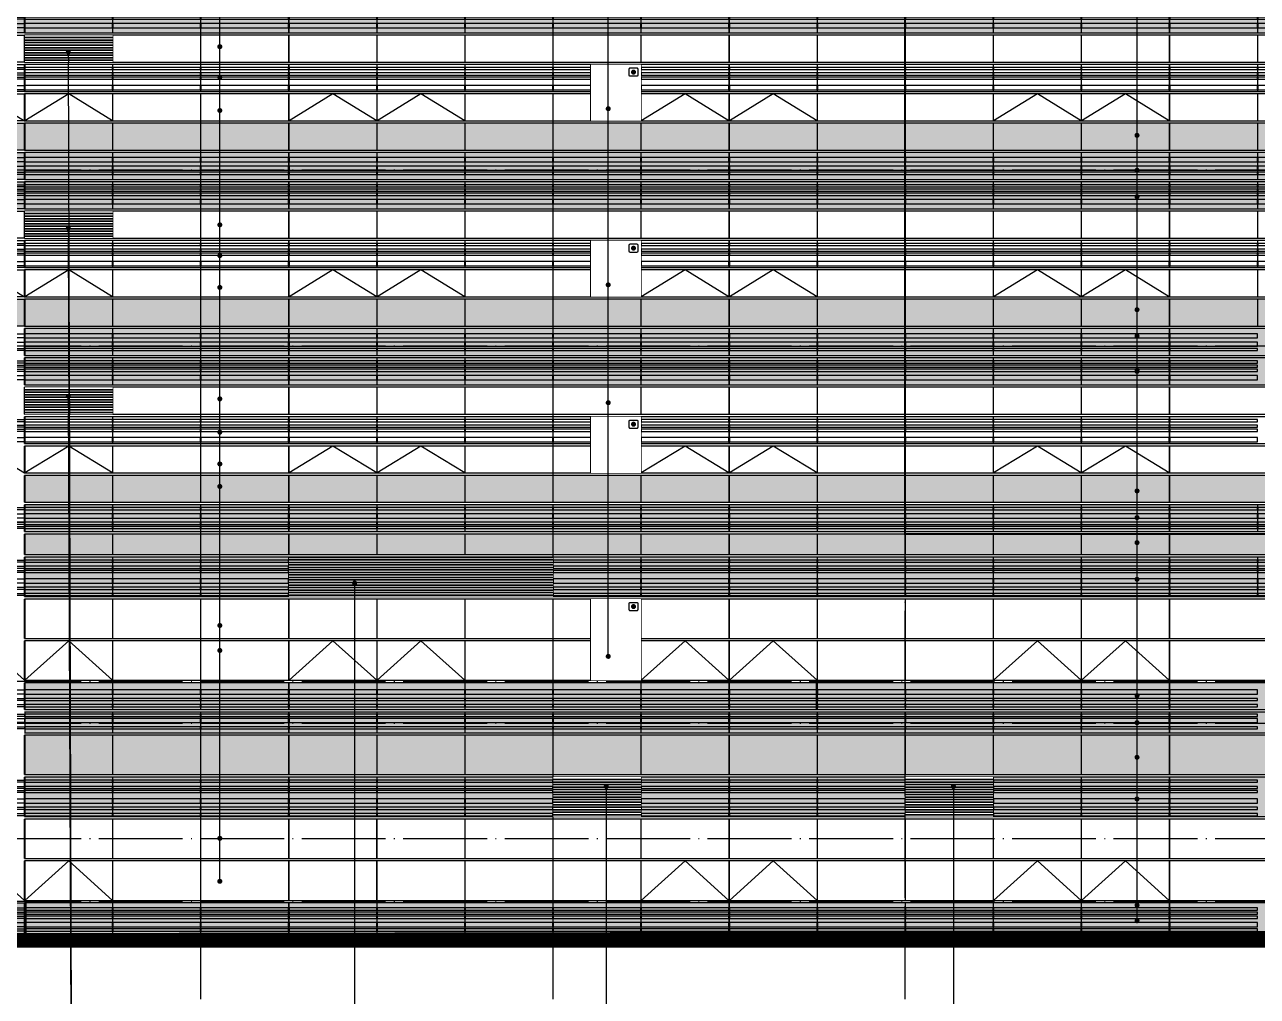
# Model space of a CAD drawing. Header units: millimetres. Extents: x 708158 to 1984082, y -168213 to -53.
# Drawn here: x 895153 to 924548, y -87367 to -64184 of the extents above; entities that cross this region are included whole.
import ezdxf

# ---------------------------------------------------------------- set-up
doc = ezdxf.new("R2010")
doc.units = ezdxf.units.MM
doc.header["$LTSCALE"] = 1000
doc.set_wipeout_variables(frame=1)
doc.linetypes.add('DOTE', pattern=[2.42, 2, -0.2, 0.02, -0.2])
doc.layers.get('0').update_dxf_attribs({"color": 8})
for name, color, linetype in [('A-AXIS', 1, 'DOTE'), ('A-看线', 63, 'Continuous'), ('DIM_LEAD', 3, 'Continuous'), ('DOTE', 1, 'DOTE'), ('WINDOW', 4, 'Continuous'), ('立面加粗', 5, 'Continuous'), ('立面填充线2 穿孔板', 105, 'Continuous'), ('立面窗户线', 21, 'Continuous')]:
    doc.layers.add(name, color=color, linetype=linetype)
doc.layers.add('E-百叶', color=8, linetype='Continuous', lineweight=35)

# ---------------------------------------------------------------- blocks, each defined once
blk = doc.blocks.new('A$C6CD55E1A')
at = {"layer": 'A-看线'}
for points in [[(0, -70), (2090, -70), (2090, -120), (0, -120)], [(0, -220), (2090, -220), (2090, -320), (0, -320)], [(2100, -70), (4190, -70), (4190, -120), (2100, -120)], [(2100, -220), (4190, -220), (4190, -320), (2100, -320)], [(0, -420), (2090, -420), (2090, -470), (0, -470)], [(0, -520), (2090, -520), (2090, -570), (0, -570)], [(2100, -420), (4190, -420), (4190, -470), (2100, -470)], [(2100, -520), (4190, -520), (4190, -570), (2100, -570)], [(0, -1320), (2090, -1320), (2090, -1370), (0, -1370)], [(2100, -1320), (4190, -1320), (4190, -1370), (2100, -1370)], [(0, -1470), (2090, -1470), (2090, -1520), (0, -1520)], [(0, -1570), (2090, -1570), (2090, -1620), (0, -1620)], [(2100, -1470), (4190, -1470), (4190, -1520), (2100, -1520)], [(2100, -1570), (4190, -1570), (4190, -1620), (2100, -1620)], [(0, -1770), (2090, -1770), (2090, -1870), (0, -1870)], [(0, -1970), (2090, -1970), (2090, -2020), (0, -2020)], [(2100, -1770), (4190, -1770), (4190, -1870), (2100, -1870)], [(2100, -1970), (4190, -1970), (4190, -2020), (2100, -2020)], [(0, -2120), (2090, -2120), (2090, -2170), (0, -2170)], [(2100, -2120), (4190, -2120), (4190, -2170), (2100, -2170)]]:
    blk.add_lwpolyline(points, close=True, dxfattribs=at)
at = {"layer": 'WINDOW'}
for points in [[(2090, 0), (2100, 0), (2100, -640), (2090, -640)], [(4190, 0), (4200, 0), (4200, -640), (4190, -640)], [(2090, -700), (2100, -700), (2100, -1190), (2090, -1190)], [(4190, -700), (4200, -700), (4200, -1190), (4190, -1190)], [(2090, -1250), (2100, -1250), (2100, -2190), (2090, -2190)], [(4190, -1250), (4200, -1250), (4200, -2190), (4190, -2190)], [(2090, -2250), (2100, -2250), (2100, -3190), (2090, -3190)], [(4190, -2250), (4200, -2250), (4200, -3190), (4190, -3190)], [(2090, -3250), (2100, -3250), (2100, -4190), (2090, -4190)], [(4190, -3250), (4200, -3250), (4200, -4190), (4190, -4190)]]:
    blk.add_lwpolyline(points, close=True, dxfattribs=at)
blk.add_lwpolyline([(2100, -4190), (3145, -3250), (4190, -4190)], dxfattribs=at)
blk = doc.blocks.new('A$C68317506')
at = {"layer": 'A-看线'}
for points in [[(0, -40), (2090, -40), (2090, -140), (0, -140)], [(0, -240), (2090, -240), (2090, -340), (0, -340)], [(2100, -40), (4190, -40), (4190, -140), (2100, -140)], [(2100, -240), (4190, -240), (4190, -340), (2100, -340)], [(0, -390), (2090, -390), (2090, -440), (0, -440)], [(2100, -390), (4190, -390), (4190, -440), (2100, -440)], [(0, -690), (2090, -690), (2090, -740), (0, -740)], [(0, -790), (2090, -790), (2090, -840), (0, -840)], [(2100, -690), (4190, -690), (4190, -740), (2100, -740)], [(2100, -790), (4190, -790), (4190, -840), (2100, -840)], [(0, -890), (2090, -890), (2090, -940), (0, -940)], [(0, -1040), (2090, -1040), (2090, -1140), (0, -1140)], [(2100, -890), (4190, -890), (4190, -940), (2100, -940)], [(2100, -1040), (4190, -1040), (4190, -1140), (2100, -1140)], [(0, -2090), (2090, -2090), (2090, -2140), (0, -2140)], [(0, -2220), (2090, -2220), (2090, -2270), (0, -2270)], [(0, -2320), (2090, -2320), (2090, -2370), (0, -2370)], [(2100, -2090), (4190, -2090), (4190, -2140), (2100, -2140)], [(2100, -2220), (4190, -2220), (4190, -2270), (2100, -2270)], [(2100, -2320), (4190, -2320), (4190, -2370), (2100, -2370)], [(0, -2520), (2090, -2520), (2090, -2620), (0, -2620)], [(2100, -2520), (4190, -2520), (4190, -2620), (2100, -2620)]]:
    blk.add_lwpolyline(points, close=True, dxfattribs=at)
at = {"layer": 'WINDOW'}
for points in [[(2090, 80), (2100, 80), (2100, -560), (2090, -560)], [(4190, 80), (4200, 80), (4200, -560), (4190, -560)], [(2090, -620), (2100, -620), (2100, -1260), (2090, -1260)], [(4190, -620), (4200, -620), (4200, -1260), (4190, -1260)], [(2090, -1320), (2100, -1320), (2100, -1960), (2090, -1960)], [(4190, -1320), (4200, -1320), (4200, -1960), (4190, -1960)], [(2090, -2020), (2100, -2020), (2100, -2660), (2090, -2660)], [(4190, -2020), (4200, -2020), (4200, -2660), (4190, -2660)], [(2090, -2720), (2100, -2720), (2100, -3360), (2090, -3360)], [(4190, -2720), (4200, -2720), (4200, -3360), (4190, -3360)], [(2090, -3420), (2100, -3420), (2100, -4060), (2090, -4060)], [(4190, -3420), (4200, -3420), (4200, -4060), (4190, -4060)]]:
    blk.add_lwpolyline(points, close=True, dxfattribs=at)
blk.add_lwpolyline([(2100, -3360), (3145, -2720), (4190, -3360)], dxfattribs=at)
blk = doc.blocks.new('A$C24AE1B25')
at = {"layer": '立面窗户线'}
blk.add_lwpolyline([(46850, 30), (0, 30), (-30, 30), (-300, 0), (-300, -30), (0, -30), (46850, -30)], dxfattribs=at)
blk = doc.blocks.new('A$C05264923')
at = {"layer": '立面窗户线'}
blk.add_lwpolyline([(46850, 30), (0, 30), (-90, 30), (-90, -30), (0, -30), (46850, -30)], dxfattribs=at)
blk = doc.blocks.new('A$C646C2EE2')
at = {"layer": 'A-看线'}
for points in [[(0, -70), (2090, -70), (2090, -120), (0, -120)], [(0, -200), (2090, -200), (2090, -250), (0, -250)], [(2100, -70), (4190, -70), (4190, -120), (2100, -120)], [(2100, -200), (4190, -200), (4190, -250), (2100, -250)], [(4200, -70), (6290, -70), (6290, -120), (4200, -120)], [(4200, -200), (6290, -200), (6290, -250), (4200, -250)], [(6300, -70), (8390, -70), (8390, -120), (6300, -120)], [(6300, -200), (8390, -200), (8390, -250), (6300, -250)], [(0, -300), (2090, -300), (2090, -350), (0, -350)], [(0, -500), (2090, -500), (2090, -600), (0, -600)], [(2100, -300), (4190, -300), (4190, -350), (2100, -350)], [(2100, -500), (4190, -500), (4190, -600), (2100, -600)], [(4200, -300), (6290, -300), (6290, -350), (4200, -350)], [(4200, -500), (6290, -500), (6290, -600), (4200, -600)], [(6300, -300), (8390, -300), (8390, -350), (6300, -350)], [(6300, -500), (8390, -500), (8390, -600), (6300, -600)]]:
    blk.add_lwpolyline(points, close=True, dxfattribs=at)
at = {"layer": 'WINDOW'}
for points in [[(2090, 0), (2100, 0), (2100, -640), (2090, -640)], [(4190, 0), (4200, 0), (4200, -640), (4190, -640)], [(6290, 0), (6300, 0), (6300, -640), (6290, -640)], [(8390, 0), (8400, 0), (8400, -640), (8390, -640)]]:
    blk.add_lwpolyline(points, close=True, dxfattribs=at)
blk = doc.blocks.new('A$C03EC34EA')
at = {"layer": 'A-看线'}
for points in [[(5, -40), (645, -40), (645, -140), (5, -140)], [(5, -240), (645, -240), (645, -340), (5, -340)], [(5, -390), (645, -390), (645, -440), (5, -440)], [(5, -690), (645, -690), (645, -740), (5, -740)], [(5, -790), (645, -790), (645, -840), (5, -840)], [(5, -890), (645, -890), (645, -940), (5, -940)], [(5, -1040), (645, -1040), (645, -1140), (5, -1140)]]:
    blk.add_lwpolyline(points, close=True, dxfattribs=at)
at = {"layer": 'WINDOW'}
for points in [[(-5, 80), (5, 80), (5, -560), (-5, -560)], [(645, 80), (655, 80), (655, -560), (645, -560)], [(-5, -620), (5, -620), (5, -1260), (-5, -1260)], [(645, -620), (655, -620), (655, -1260), (645, -1260)]]:
    blk.add_lwpolyline(points, close=True, dxfattribs=at)
blk = doc.blocks.new('A$C2A3A27BA')
at = {"layer": 'A-看线'}
for points in [[(0, -40), (2090, -40), (2090, -140), (0, -140)], [(0, -240), (2090, -240), (2090, -340), (0, -340)], [(2100, -40), (4190, -40), (4190, -140), (2100, -140)], [(2100, -240), (4190, -240), (4190, -340), (2100, -340)], [(4200, -40), (6290, -40), (6290, -140), (4200, -140)], [(4200, -240), (6290, -240), (6290, -340), (4200, -340)], [(6300, -40), (8390, -40), (8390, -140), (6300, -140)], [(6300, -240), (8390, -240), (8390, -340), (6300, -340)], [(0, -390), (2090, -390), (2090, -440), (0, -440)], [(2100, -390), (4190, -390), (4190, -440), (2100, -440)], [(4200, -390), (6290, -390), (6290, -440), (4200, -440)], [(6300, -390), (8390, -390), (8390, -440), (6300, -440)], [(0, -690), (2090, -690), (2090, -740), (0, -740)], [(0, -790), (2090, -790), (2090, -840), (0, -840)], [(2100, -690), (4190, -690), (4190, -740), (2100, -740)], [(2100, -790), (4190, -790), (4190, -840), (2100, -840)], [(4200, -690), (6290, -690), (6290, -740), (4200, -740)], [(4200, -790), (6290, -790), (6290, -840), (4200, -840)], [(6300, -690), (8390, -690), (8390, -740), (6300, -740)], [(6300, -790), (8390, -790), (8390, -840), (6300, -840)], [(0, -890), (2090, -890), (2090, -940), (0, -940)], [(0, -1040), (2090, -1040), (2090, -1140), (0, -1140)], [(2100, -890), (4190, -890), (4190, -940), (2100, -940)], [(2100, -1040), (4190, -1040), (4190, -1140), (2100, -1140)], [(4200, -890), (6290, -890), (6290, -940), (4200, -940)], [(4200, -1040), (6290, -1040), (6290, -1140), (4200, -1140)], [(6300, -890), (8390, -890), (8390, -940), (6300, -940)], [(6300, -1040), (8390, -1040), (8390, -1140), (6300, -1140)]]:
    blk.add_lwpolyline(points, close=True, dxfattribs=at)
at = {"layer": 'WINDOW'}
for points in [[(2090, 80), (2100, 80), (2100, -560), (2090, -560)], [(4190, 80), (4200, 80), (4200, -560), (4190, -560)], [(6290, 80), (6300, 80), (6300, -560), (6290, -560)], [(8390, 80), (8400, 80), (8400, -560), (8390, -560)], [(2090, -620), (2100, -620), (2100, -1260), (2090, -1260)], [(4190, -620), (4200, -620), (4200, -1260), (4190, -1260)], [(6290, -620), (6300, -620), (6300, -1260), (6290, -1260)], [(8390, -620), (8400, -620), (8400, -1260), (8390, -1260)]]:
    blk.add_lwpolyline(points, close=True, dxfattribs=at)
blk = doc.blocks.new('A$C4AFF7EBF')
at = {"layer": 'A-看线'}
for points in [[(5, -70), (645, -70), (645, -120), (5, -120)], [(5, -200), (645, -200), (645, -250), (5, -250)], [(5, -300), (645, -300), (645, -350), (5, -350)], [(5, -500), (645, -500), (645, -600), (5, -600)]]:
    blk.add_lwpolyline(points, close=True, dxfattribs=at)
at = {"layer": 'WINDOW'}
for points in [[(-5, 0), (5, 0), (5, -640), (-5, -640)], [(645, 0), (655, 0), (655, -640), (645, -640)]]:
    blk.add_lwpolyline(points, close=True, dxfattribs=at)
blk = doc.blocks.new('A$C4BD9167B')
at = {"layer": 'WINDOW'}
for points in [[(-5, 0), (5, 0), (5, -640), (-5, -640)], [(645, 0), (655, 0), (655, -640), (645, -640)], [(-5, -1400), (5, -1400), (5, -2040), (-5, -2040)], [(645, -1400), (655, -1400), (655, -2040), (645, -2040)], [(-5, -2100), (5, -2100), (5, -2740), (-5, -2740)], [(645, -2100), (655, -2100), (655, -2740), (645, -2740)]]:
    blk.add_lwpolyline(points, close=True, dxfattribs=at)
blk = doc.blocks.new('A$C455C528F')
at = {"layer": 'WINDOW'}
for points in [[(2090, 0), (2100, 0), (2100, -640), (2090, -640)], [(4190, 0), (4200, 0), (4200, -640), (4190, -640)], [(6290, 0), (6300, 0), (6300, -640), (6290, -640)], [(8390, 0), (8400, 0), (8400, -640), (8390, -640)], [(2090, -1400), (2100, -1400), (2100, -2040), (2090, -2040)], [(4190, -1400), (4200, -1400), (4200, -2040), (4190, -2040)], [(6290, -1400), (6300, -1400), (6300, -2040), (6290, -2040)], [(8390, -1400), (8400, -1400), (8400, -2040), (8390, -2040)], [(2090, -2100), (2100, -2100), (2100, -2740), (2090, -2740)], [(4190, -2100), (4200, -2100), (4200, -2740), (4190, -2740)], [(6290, -2100), (6300, -2100), (6300, -2740), (6290, -2740)], [(8390, -2100), (8400, -2100), (8400, -2740), (8390, -2740)]]:
    blk.add_lwpolyline(points, close=True, dxfattribs=at)
for points in [[(2100, -2040), (3145, -1400), (4190, -2040)], [(4200, -2040), (5245, -1400), (6290, -2040)]]:
    blk.add_lwpolyline(points, dxfattribs=at)
blk = doc.blocks.new('A$C090C4F04')
at = {"layer": '立面填充线2 穿孔板'}
for points in [[(5, 420), (46845, 420), (46845, -220), (5, -220)], [(5, -280), (46845, -280), (46845, -920), (5, -920)], [(5, -980), (9045, -980), (9045, -1620), (5, -1620)], [(5, -3080), (46845, -3080), (46845, -3720), (5, -3720)]]:
    blk.add_hatch(color=256, dxfattribs=at).paths.add_polyline_path(points)
at = {"layer": 'A-看线'}
for points in [[(5, 420), (46845, 420), (46845, -220), (5, -220)], [(5, -280), (46845, -280), (46845, -920), (5, -920)], [(5, -980), (9045, -980), (9045, -1620), (5, -1620)], [(5, -1680), (46845, -1680), (46845, -2320), (5, -2320)], [(5, -3080), (46845, -3080), (46845, -3720), (5, -3720)]]:
    blk.add_lwpolyline(points, close=True, dxfattribs=at)
at = {"layer": 'WINDOW'}
for points in [[(2745, -980), (2755, -980), (2755, -1620), (2745, -1620)], [(4845, -980), (4855, -980), (4855, -1620), (4845, -1620)], [(6945, -980), (6955, -980), (6955, -1620), (6945, -1620)], [(9045, -980), (9055, -980), (9055, -1620), (9045, -1620)], [(17445, -980), (17455, -980), (17455, -1620), (17445, -1620)], [(2745, -2380), (2755, -2380), (2755, -3020), (2745, -3020)], [(4845, -2380), (4855, -2380), (4855, -3020), (4845, -3020)], [(6945, -2380), (6955, -2380), (6955, -3020), (6945, -3020)], [(9045, -2380), (9055, -2380), (9055, -3020), (9045, -3020)], [(17445, -2380), (17455, -2380), (17455, -3020), (17445, -3020)], [(2745, -3080), (2755, -3080), (2755, -3720), (2745, -3720)], [(4845, -3080), (4855, -3080), (4855, -3720), (4845, -3720)], [(6945, -3080), (6955, -3080), (6955, -3720), (6945, -3720)], [(9045, -3080), (9055, -3080), (9055, -3720), (9045, -3720)], [(17445, -3080), (17455, -3080), (17455, -3720), (17445, -3720)]]:
    blk.add_lwpolyline(points, close=True, dxfattribs=at)
at = {"layer": 'A-看线'}
blk.add_blockref('A$C68317506', (42655, 340), dxfattribs=at)
at = {"layer": 'WINDOW'}
for name, p in [('A$C03EC34EA', (0, 340)), ('A$C2A3A27BA', (655, 340)), ('A$C2A3A27BA', (9055, 340)), ('A$C2A3A27BA', (17455, 340)), ('A$C2A3A27BA', (25855, 340)), ('A$C2A3A27BA', (34255, 340)), ('A$C05264923', (0, -250)), ('A$C4BD9167B', (0, -980)), ('A$C455C528F', (9055, -980)), ('A$C455C528F', (17455, -980)), ('A$C455C528F', (25855, -980)), ('A$C455C528F', (34255, -980)), ('A$C05264923', (0, -1650)), ('A$C4AFF7EBF', (0, -1680)), ('A$C646C2EE2', (655, -1680)), ('A$C646C2EE2', (9055, -1680)), ('A$C646C2EE2', (17455, -1680)), ('A$C646C2EE2', (25855, -1680)), ('A$C646C2EE2', (34255, -1680)), ('A$C05264923', (0, -2350)), ('A$C05264923', (0, -3050))]:
    blk.add_blockref(name, p, dxfattribs=at)
at = {"layer": '立面窗户线'}
for p in [(0, 450), (0, -950)]:
    blk.add_blockref('A$C24AE1B25', p, dxfattribs=at)
blk = doc.blocks.new('A$C079B5708')
at = {"layer": 'A-看线'}
for points in [[(0, -170), (2090, -170), (2090, -270), (0, -270)], [(2100, -170), (4190, -170), (4190, -270), (2100, -270)], [(4200, -170), (6290, -170), (6290, -270), (4200, -270)], [(6300, -170), (8390, -170), (8390, -270), (6300, -270)], [(0, -370), (2090, -370), (2090, -420), (0, -420)], [(0, -520), (2090, -520), (2090, -570), (0, -570)], [(2100, -370), (4190, -370), (4190, -420), (2100, -420)], [(2100, -520), (4190, -520), (4190, -570), (2100, -570)], [(4200, -370), (6290, -370), (6290, -420), (4200, -420)], [(4200, -520), (6290, -520), (6290, -570), (4200, -570)], [(6300, -370), (8390, -370), (8390, -420), (6300, -420)], [(6300, -520), (8390, -520), (8390, -570), (6300, -570)], [(0, -750), (2090, -750), (2090, -800), (0, -800)], [(0, -850), (2090, -850), (2090, -950), (0, -950)], [(2100, -750), (4190, -750), (4190, -800), (2100, -800)], [(2100, -850), (4190, -850), (4190, -950), (2100, -950)], [(4200, -750), (6290, -750), (6290, -800), (4200, -800)], [(4200, -850), (6290, -850), (6290, -950), (4200, -950)], [(6300, -750), (8390, -750), (8390, -800), (6300, -800)], [(6300, -850), (8390, -850), (8390, -950), (6300, -950)], [(0, -1050), (2090, -1050), (2090, -1100), (0, -1100)], [(2100, -1050), (4190, -1050), (4190, -1100), (2100, -1100)], [(4200, -1050), (6290, -1050), (6290, -1100), (4200, -1100)], [(6300, -1050), (8390, -1050), (8390, -1100), (6300, -1100)]]:
    blk.add_lwpolyline(points, close=True, dxfattribs=at)
at = {"layer": 'WINDOW'}
for points in [[(2090, 0), (2100, 0), (2100, -640), (2090, -640)], [(4190, 0), (4200, 0), (4200, -640), (4190, -640)], [(6290, 0), (6300, 0), (6300, -640), (6290, -640)], [(8390, 0), (8400, 0), (8400, -640), (8390, -640)], [(2090, -700), (2100, -700), (2100, -1190), (2090, -1190)], [(4190, -700), (4200, -700), (4200, -1190), (4190, -1190)], [(6290, -700), (6300, -700), (6300, -1190), (6290, -1190)], [(8390, -700), (8400, -700), (8400, -1190), (8390, -1190)]]:
    blk.add_lwpolyline(points, close=True, dxfattribs=at)
blk = doc.blocks.new('A$C48FF79B3')
at = {"layer": 'A-看线'}
for points in [[(0, -70), (2090, -70), (2090, -120), (0, -120)], [(0, -220), (2090, -220), (2090, -270), (0, -270)], [(2100, -70), (4190, -70), (4190, -120), (2100, -120)], [(2100, -220), (4190, -220), (4190, -270), (2100, -270)], [(4200, -70), (6290, -70), (6290, -120), (4200, -120)], [(4200, -220), (6290, -220), (6290, -270), (4200, -270)], [(6300, -70), (8390, -70), (8390, -120), (6300, -120)], [(6300, -220), (8390, -220), (8390, -270), (6300, -270)], [(0, -320), (2090, -320), (2090, -370), (0, -370)], [(0, -520), (2090, -520), (2090, -620), (0, -620)], [(2100, -320), (4190, -320), (4190, -370), (2100, -370)], [(2100, -520), (4190, -520), (4190, -620), (2100, -620)], [(4200, -320), (6290, -320), (6290, -370), (4200, -370)], [(4200, -520), (6290, -520), (6290, -620), (4200, -620)], [(6300, -320), (8390, -320), (8390, -370), (6300, -370)], [(6300, -520), (8390, -520), (8390, -620), (6300, -620)], [(0, -720), (2090, -720), (2090, -770), (0, -770)], [(0, -870), (2090, -870), (2090, -920), (0, -920)], [(2100, -720), (4190, -720), (4190, -770), (2100, -770)], [(2100, -870), (4190, -870), (4190, -920), (2100, -920)], [(4200, -720), (6290, -720), (6290, -770), (4200, -770)], [(4200, -870), (6290, -870), (6290, -920), (4200, -920)], [(6300, -720), (8390, -720), (8390, -770), (6300, -770)], [(6300, -870), (8390, -870), (8390, -920), (6300, -920)]]:
    blk.add_lwpolyline(points, close=True, dxfattribs=at)
at = {"layer": 'WINDOW'}
for points in [[(2090, 0), (2100, 0), (2100, -940), (2090, -940)], [(4190, 0), (4200, 0), (4200, -940), (4190, -940)], [(6290, 0), (6300, 0), (6300, -940), (6290, -940)], [(8390, 0), (8400, 0), (8400, -940), (8390, -940)]]:
    blk.add_lwpolyline(points, close=True, dxfattribs=at)
blk = doc.blocks.new('A$C0C685A8F')
at = {"layer": 'A-看线'}
for points in [[(0, -70), (2090, -70), (2090, -120), (0, -120)], [(0, -220), (2090, -220), (2090, -320), (0, -320)], [(2100, -70), (4190, -70), (4190, -120), (2100, -120)], [(2100, -220), (4190, -220), (4190, -320), (2100, -320)], [(4200, -70), (6290, -70), (6290, -120), (4200, -120)], [(4200, -220), (6290, -220), (6290, -320), (4200, -320)], [(6300, -70), (8390, -70), (8390, -120), (6300, -120)], [(6300, -220), (8390, -220), (8390, -320), (6300, -320)], [(0, -420), (2090, -420), (2090, -470), (0, -470)], [(0, -520), (2090, -520), (2090, -570), (0, -570)], [(2100, -420), (4190, -420), (4190, -470), (2100, -470)], [(2100, -520), (4190, -520), (4190, -570), (2100, -570)], [(4200, -420), (6290, -420), (6290, -470), (4200, -470)], [(4200, -520), (6290, -520), (6290, -570), (4200, -570)], [(6300, -420), (8390, -420), (8390, -470), (6300, -470)], [(6300, -520), (8390, -520), (8390, -570), (6300, -570)]]:
    blk.add_lwpolyline(points, close=True, dxfattribs=at)
at = {"layer": 'WINDOW'}
for points in [[(2090, 0), (2100, 0), (2100, -640), (2090, -640)], [(4190, 0), (4200, 0), (4200, -640), (4190, -640)], [(6290, 0), (6300, 0), (6300, -640), (6290, -640)], [(8390, 0), (8400, 0), (8400, -640), (8390, -640)]]:
    blk.add_lwpolyline(points, close=True, dxfattribs=at)
blk = doc.blocks.new('A$C5AA87423')
at = {"layer": 'WINDOW'}
for points in [[(0, 0), (10, 0), (10, -490), (0, -490)], [(2100, 0), (2110, 0), (2110, -490), (2100, -490)], [(4200, 0), (4210, 0), (4210, -490), (4200, -490)], [(6300, 0), (6310, 0), (6310, -490), (6300, -490)], [(0, -1550), (10, -1550), (10, -2490), (0, -2490)], [(2100, -1550), (2110, -1550), (2110, -2490), (2100, -2490)], [(4200, -1550), (4210, -1550), (4210, -2490), (4200, -2490)], [(6300, -1550), (6310, -1550), (6310, -2490), (6300, -2490)], [(0, -2550), (10, -2550), (10, -3490), (0, -3490)], [(2100, -2550), (2110, -2550), (2110, -3490), (2100, -3490)], [(4200, -2550), (4210, -2550), (4210, -3490), (4200, -3490)], [(6300, -2550), (6310, -2550), (6310, -3490), (6300, -3490)]]:
    blk.add_lwpolyline(points, close=True, dxfattribs=at)
for points in [[(10, -3490), (1055, -2550), (2100, -3490)], [(2110, -3490), (3155, -2550), (4200, -3490)]]:
    blk.add_lwpolyline(points, dxfattribs=at)
blk = doc.blocks.new('A$C354F61B6')
at = {"layer": 'A-看线'}
for points in [[(0, 0), (2090, 0), (2090, -50), (0, -50)], [(2100, 0), (4190, 0), (4190, -50), (2100, -50)], [(4200, 0), (6290, 0), (6290, -50), (4200, -50)], [(6300, 0), (8390, 0), (8390, -50), (6300, -50)], [(0, -100), (2090, -100), (2090, -150), (0, -150)], [(0, -200), (2090, -200), (2090, -250), (0, -250)], [(2100, -100), (4190, -100), (4190, -150), (2100, -150)], [(2100, -200), (4190, -200), (4190, -250), (2100, -250)], [(4200, -100), (6290, -100), (6290, -150), (4200, -150)], [(4200, -200), (6290, -200), (6290, -250), (4200, -250)], [(6300, -100), (8390, -100), (8390, -150), (6300, -150)], [(6300, -200), (8390, -200), (8390, -250), (6300, -250)], [(0, -350), (2090, -350), (2090, -450), (0, -450)], [(0, -500), (2090, -500), (2090, -555), (0, -555)], [(2100, -350), (4190, -350), (4190, -450), (2100, -450)], [(2100, -500), (4190, -500), (4190, -555), (2100, -555)], [(4200, -350), (6290, -350), (6290, -450), (4200, -450)], [(4200, -500), (6290, -500), (6290, -555), (4200, -555)], [(6300, -350), (8390, -350), (8390, -450), (6300, -450)], [(6300, -500), (8390, -500), (8390, -555), (6300, -555)]]:
    blk.add_lwpolyline(points, close=True, dxfattribs=at)
at = {"layer": 'WINDOW'}
for points in [[(2090, 120), (2100, 120), (2100, -640), (2090, -640)], [(4190, 120), (4200, 120), (4200, -640), (4190, -640)], [(6290, 120), (6300, 120), (6300, -640), (6290, -640)], [(8390, 120), (8400, 120), (8400, -640), (8390, -640)]]:
    blk.add_lwpolyline(points, close=True, dxfattribs=at)
blk = doc.blocks.new('A$C230C5668')
at = {"layer": 'WINDOW'}
for points in [[(2090, 2000), (2100, 2000), (2100, 1060), (2090, 1060)], [(4190, 2000), (4200, 2000), (4200, 1060), (4190, 1060)], [(6290, 2000), (6300, 2000), (6300, 1060), (6290, 1060)], [(8390, 2000), (8400, 2000), (8400, 1060), (8390, 1060)], [(8390, 2000), (8400, 2000), (8400, 1060), (8390, 1060)], [(2090, 0), (2100, 0), (2100, -940), (2090, -940)], [(4190, 0), (4200, 0), (4200, -940), (4190, -940)], [(6290, 0), (6300, 0), (6300, -940), (6290, -940)], [(8390, 0), (8400, 0), (8400, -940), (8390, -940)], [(2090, -1000), (2100, -1000), (2100, -1940), (2090, -1940)], [(4190, -1000), (4200, -1000), (4200, -1940), (4190, -1940)], [(6290, -1000), (6300, -1000), (6300, -1940), (6290, -1940)], [(8390, -1000), (8400, -1000), (8400, -1940), (8390, -1940)]]:
    blk.add_lwpolyline(points, close=True, dxfattribs=at)
for points in [[(2100, -1940), (3145, -1000), (4190, -1940)], [(4200, -1940), (5245, -1000), (6290, -1940)]]:
    blk.add_lwpolyline(points, dxfattribs=at)
blk = doc.blocks.new('A$C2F0649D6')
at = {"layer": 'WINDOW'}
for points in [[(2090, 0), (2100, 0), (2100, -940), (2090, -940)], [(4190, 0), (4200, 0), (4200, -940), (4190, -940)], [(6290, 0), (6300, 0), (6300, -940), (6290, -940)], [(8390, 0), (8400, 0), (8400, -940), (8390, -940)], [(8390, 0), (8400, 0), (8400, -940), (8390, -940)]]:
    blk.add_lwpolyline(points, close=True, dxfattribs=at)
blk = doc.blocks.new('A$C02054E28')
at = {"layer": 'A-看线'}
for points in [[(0, -170), (2090, -170), (2090, -270), (0, -270)], [(2100, -170), (4190, -170), (4190, -270), (2100, -270)], [(0, -370), (2090, -370), (2090, -420), (0, -420)], [(0, -520), (2090, -520), (2090, -570), (0, -570)], [(2100, -370), (4190, -370), (4190, -420), (2100, -420)], [(2100, -520), (4190, -520), (4190, -570), (2100, -570)], [(0, -750), (2090, -750), (2090, -800), (0, -800)], [(0, -850), (2090, -850), (2090, -950), (0, -950)], [(2100, -750), (4190, -750), (4190, -800), (2100, -800)], [(2100, -850), (4190, -850), (4190, -950), (2100, -950)], [(0, -1050), (2090, -1050), (2090, -1100), (0, -1100)], [(2100, -1050), (4190, -1050), (4190, -1100), (2100, -1100)]]:
    blk.add_lwpolyline(points, close=True, dxfattribs=at)
at = {"layer": 'WINDOW'}
for points in [[(2090, 0), (2100, 0), (2100, -640), (2090, -640)], [(4190, 0), (4200, 0), (4200, -640), (4190, -640)], [(2090, -700), (2100, -700), (2100, -1190), (2090, -1190)], [(2090, -1250), (2100, -1250), (2100, -2190), (2090, -2190)], [(4190, -1250), (4200, -1250), (4200, -2190), (4190, -2190)]]:
    blk.add_lwpolyline(points, close=True, dxfattribs=at)
blk = doc.blocks.new('A$C15bcb37a')
at = {"layer": 'A-看线'}
for points in [[(0, -2320), (2090, -2320), (2090, -2370), (0, -2370)], [(2100, -2320), (4190, -2320), (4190, -2370), (2100, -2370)], [(0, -2470), (2090, -2470), (2090, -2520), (0, -2520)], [(0, -2570), (2090, -2570), (2090, -2620), (0, -2620)], [(2100, -2470), (4190, -2470), (4190, -2520), (2100, -2520)], [(2100, -2570), (4190, -2570), (4190, -2620), (2100, -2620)], [(0, -2770), (2090, -2770), (2090, -2870), (0, -2870)], [(2100, -2770), (4190, -2770), (4190, -2870), (2100, -2870)], [(0, -2970), (2090, -2970), (2090, -3020), (0, -3020)], [(0, -3120), (2090, -3120), (2090, -3170), (0, -3170)], [(2100, -2970), (4190, -2970), (4190, -3020), (2100, -3020)], [(2100, -3120), (4190, -3120), (4190, -3170), (2100, -3170)], [(0, -5370), (2090, -5370), (2090, -5420), (0, -5420)], [(0, -5470), (2090, -5470), (2090, -5520), (0, -5520)], [(0, -5570), (2090, -5570), (2090, -5620), (0, -5620)], [(2100, -5370), (4190, -5370), (4190, -5420), (2100, -5420)], [(2100, -5470), (4190, -5470), (4190, -5520), (2100, -5520)], [(2100, -5570), (4190, -5570), (4190, -5620), (2100, -5620)], [(0, -5720), (2090, -5720), (2090, -5820), (0, -5820)], [(0, -5870), (2090, -5870), (2090, -5925), (0, -5925)], [(2100, -5720), (4190, -5720), (4190, -5820), (2100, -5820)], [(2100, -5870), (4190, -5870), (4190, -5925), (2100, -5925)]]:
    blk.add_lwpolyline(points, close=True, dxfattribs=at)
at = {"layer": 'WINDOW'}
for points in [[(-10, -1250), (0, -1250), (0, -2190), (-10, -2190)], [(4190, -1250), (4200, -1250), (4200, -2190), (4190, -2190)], [(4200, -1250), (4190, -1250), (4190, -2190), (4200, -2190)], [(2090, -2250), (2100, -2250), (2100, -3190), (2090, -3190)], [(4190, -2250), (4200, -2250), (4200, -3190), (4190, -3190)], [(4200, -2250), (4190, -2250), (4190, -3190), (4200, -3190)], [(-10, -3250), (0, -3250), (0, -4190), (-10, -4190)], [(2090, -3250), (2100, -3250), (2100, -4190), (2090, -4190)], [(4190, -3250), (4200, -3250), (4200, -4190), (4190, -4190)], [(4200, -3250), (4190, -3250), (4190, -4190), (4200, -4190)], [(-10, -4250), (0, -4250), (0, -5190), (-10, -5190)], [(2090, -4250), (2100, -4250), (2100, -5190), (2090, -5190)], [(4190, -4250), (4200, -4250), (4200, -5190), (4190, -5190)], [(4200, -4250), (4190, -4250), (4190, -5190), (4200, -5190)], [(2090, -5250), (2100, -5250), (2100, -6010), (2090, -6010)], [(4190, -5250), (4200, -5250), (4200, -6010), (4190, -6010)], [(4200, -5250), (4190, -5250), (4190, -6010), (4200, -6010)]]:
    blk.add_lwpolyline(points, close=True, dxfattribs=at)
blk.add_lwpolyline([(2100, -5190), (3145, -4250), (4190, -5190)], dxfattribs=at)
at = {"layer": 'A-看线'}
blk.add_blockref('A$C02054E28', (0, 0), dxfattribs=at)
blk = doc.blocks.new('A$C3ddea0d8')
at = {"layer": 'DIM_LEAD', "color": 1}
blk.add_lwpolyline([(-80, 100), (80, 100, -0.414214), (100, 80), (100, -80, -0.414214), (80, -100), (-80, -100, -0.414214), (-100, -80), (-100, 80, -0.414214)], format="xyb", close=True, dxfattribs=at)
at = {"layer": 'DIM_LEAD', "color": 1, "const_width": 60}
blk.add_lwpolyline([(0, -30, 1), (0, 30, 1)], format="xyb", close=True, dxfattribs=at)
blk = doc.blocks.new('A$C742050ed')
at = {"layer": 'WINDOW'}
for points in [[(10, 0), (0, 0), (0, -1940), (10, -1940)], [(1210, 0), (1200, 0), (1200, -1940), (1210, -1940)]]:
    blk.add_lwpolyline(points, close=True, dxfattribs=at)
blk.add_wipeout([(10, 0), (1200, 0), (1200, -1940), (10, -1940)]).dxf.layer = 'WINDOW'
blk.add_blockref('A$C3ddea0d8', (1024, -180))
blk = doc.blocks.new('A$C68c6f59b')
at = {"layer": 'WINDOW'}
for points in [[(10, -700), (0, -700), (0, -2040), (10, -2040)], [(1210, -700), (1200, -700), (1200, -2040), (1210, -2040)]]:
    blk.add_lwpolyline(points, close=True, dxfattribs=at)
blk.add_wipeout([(10, -700), (1200, -700), (1200, -2040), (10, -2040)]).dxf.layer = 'WINDOW'
blk.add_blockref('A$C3ddea0d8', (1024, -880))
blk = doc.blocks.new('A$C1b228231')
at = {"layer": 'E-百叶'}
for name, p in [('A$C68c6f59b', (0, -21000)), ('A$C68c6f59b', (0, -25200)), ('A$C68c6f59b', (0, -29400)), ('A$C742050ed', (0, -34450))]:
    blk.add_blockref(name, p, dxfattribs=at)
blk = doc.blocks.new('A$C49371c1b')
at = {"layer": 'E-百叶'}
blk.add_lwpolyline([(-2100, 0), (4190, 0), (4190, -940), (-2100, -940)], close=True, dxfattribs=at)
blk.add_wipeout([(-2100, 0), (4190, 0), (4190, -940), (-2100, -940)]).dxf.layer = 'E-百叶'
h = blk.add_hatch(dxfattribs=at)
h.set_pattern_fill('玻璃', color=256, scale=50)
h.set_pattern_definition([(0, (-913744.815, 76946.665), (0, 60), [])])
h.paths.add_polyline_path([(-2100, 0), (4190, 0), (4190, -940), (-2100, -940)])
blk = doc.blocks.new('A$Cc3478b20')
at = {"layer": 'E-百叶'}
blk.add_lwpolyline([(-395, 0), (1695, 0), (1695, -940), (-395, -940)], close=True, dxfattribs=at)
blk.add_wipeout([(-395, 0), (1695, 0), (1695, -940), (-395, -940)]).dxf.layer = 'E-百叶'
h = blk.add_hatch(dxfattribs=at)
h.set_pattern_fill('玻璃', color=256, scale=50)
h.set_pattern_definition([(0, (-760813.53, 77946.665), (0, 60), [])])
h.paths.add_polyline_path([(-395, 0), (1695, 0), (1695, -940), (-395, -940)])
blk = doc.blocks.new('A$C7550d0f3')
at = {"layer": 'E-百叶'}
blk.add_lwpolyline([(0, 0), (2090, 0), (2090, -640), (0, -640)], close=True, dxfattribs=at)
blk.add_wipeout([(0, 0), (2090, 0), (2090, -640), (0, -640)]).dxf.layer = 'E-百叶'
h = blk.add_hatch(dxfattribs=at)
h.set_pattern_fill('玻璃', color=256, scale=50)
h.set_pattern_definition([(0, (-760418.53, 78246.664), (0, 60), [])])
h.paths.add_polyline_path([(0, 0), (2090, 0), (2090, -640), (0, -640)])
blk = doc.blocks.new('byb')
at = {"layer": 'DOTE'}
for p in [(905345, -64437), (905345, -68637), (905345, -72837)]:
    blk.add_blockref('A$C7550d0f3', p, dxfattribs=at)
at = {"layer": 'E-百叶'}
for name, p in [('A$C49371c1b', (913745, -76887)), ('A$Cc3478b20', (918340, -82137)), ('A$Cc3478b20', (926740, -82137))]:
    blk.add_blockref(name, p, dxfattribs=at)

msp = doc.modelspace()

# ---------------------------------------------------------------- hatches: boundary and pattern name
at = {"layer": '立面填充线2 穿孔板'}
for points in [[(941998, -71436.7), (895158, -71436.7), (895158, -72076.7), (941998, -72076.7)], [(941998, -72136.7), (895158, -72136.7), (895158, -72776.7), (941998, -72776.7)], [(941998, -74936.7), (895158, -74936.7), (895158, -75576.7), (941998, -75576.7)], [(941998, -75636.7), (895158, -75636.7), (895158, -76276.7), (941998, -76276.7)], [(941998, -76336.7), (895158, -76336.7), (895158, -76826.7), (941998, -76826.7)], [(941998, -76886.7), (895158, -76886.7), (895158, -77826.7), (941998, -77826.7)], [(941998, -79886.7), (895158, -79886.7), (895158, -80526.7), (941998, -80526.7)], [(941998, -80586.7), (895158, -80586.7), (895158, -81076.7), (941998, -81076.7)], [(941998, -81136.7), (895158, -81136.7), (895158, -82076.7), (941998, -82076.7)], [(941998, -82136.7), (895158, -82136.7), (895158, -83076.7), (941998, -83076.7)], [(848308, -85136.7), (895178, -85136.7), (895178, -85896.7), (848308, -85896.7)], [(941998, -85136.7), (895158, -85136.7), (895158, -85896.7), (941998, -85896.7)]]:
    msp.add_hatch(color=256, dxfattribs=at).paths.add_polyline_path(points)

# ---------------------------------------------------------------- linework, layer by layer
at = {"layer": 'A-AXIS'}
for p, q in [((949740, -67656.7), (839134.6, -67656.7)), ((949740, -71856.7), (839134.6, -71856.7)), ((949740, -76056.7), (839134.6, -76056.7)), ((949740, -80856.7), (839134.6, -80856.7)), ((949740, -85956.7), (839134.6, -85956.7)), ((949740, -85956.7), (839134.6, -85956.7)), ((949740, -86106.7), (839134.6, -86106.7)), ((949740, -86106.7), (839134.6, -86106.7))]:
    msp.add_line(p, q, dxfattribs=at)
at = {"layer": 'A-看线'}
for points in [[(941998, -71436.7), (895158, -71436.7), (895158, -72076.7), (941998, -72076.7)], [(941998, -72136.7), (895158, -72136.7), (895158, -72776.7), (941998, -72776.7)], [(941998, -73536.7), (895158.1, -73536.7), (895158, -74176.7), (941998, -74176.7)], [(941998, -74936.7), (895158, -74936.7), (895158, -75576.7), (941998, -75576.7)], [(941998, -75636.7), (895158, -75636.7), (895158, -76276.7), (941998, -76276.7)], [(941998, -76336.7), (895158, -76336.7), (895158, -76826.7), (941998, -76826.7)], [(941998, -76886.7), (895158, -76886.7), (895158, -77826.7), (941998, -77826.7)], [(941998, -79886.7), (895158, -79886.7), (895158, -80526.7), (941998, -80526.7)], [(941998, -80586.7), (895158, -80586.7), (895158, -81076.7), (941998, -81076.7)], [(941998, -81136.7), (895158, -81136.7), (895158, -82076.7), (941998, -82076.7)], [(941998, -82136.7), (895158, -82136.7), (895158, -83076.7), (941998, -83076.7)], [(848308, -85136.7), (895178, -85136.7), (895178, -85896.7), (848308, -85896.7)], [(941998, -85136.7), (895158, -85136.7), (895158, -85896.7), (941998, -85896.7)]]:
    msp.add_lwpolyline(points, close=True, dxfattribs=at)
at = {"layer": 'DIM_LEAD', "const_width": 60}
msp.add_lwpolyline([(921678.7, -85593.1, 1), (921678.7, -85533.1, 1)], format="xyb", close=True, dxfattribs=at)
at = {"layer": 'DOTE'}
for p, q in [((899353, -87432.6), (899353, -34939.7)), ((907753, -87432.6), (907753, -34939.7)), ((916153, -87432.6), (916153, -34939.7))]:
    msp.add_line(p, q, dxfattribs=at)
at = {"layer": 'E-百叶'}
msp.add_lwpolyline([(903303, -77826.7), (907203, -77826.7)], dxfattribs=at)
at = {"layer": 'WINDOW'}
for points in [[(916158, -75886.7), (916148, -75886.7), (916148, -76826.7), (916158, -76826.7)], [(914033.9, -79886.7), (914023.9, -79886.7), (914023.9, -80526.7), (914033.9, -80526.7)], [(901458, -83136.7), (901448, -83136.7), (901448, -84076.7), (901458, -84076.7)], [(903549.4, -83136.7), (903539.4, -83136.7), (903539.4, -84076.7), (903549.4, -84076.7)], [(903558, -83136.7), (903548, -83136.7), (903548, -84076.7), (903558, -84076.7)], [(905658, -83136.7), (905648, -83136.7), (905648, -84076.7), (905658, -84076.7)], [(901458, -84136.7), (901448, -84136.7), (901448, -85076.7), (901458, -85076.7)], [(903549.4, -84136.7), (903539.4, -84136.7), (903539.4, -85076.7), (903549.4, -85076.7)], [(903558, -84136.7), (903548, -84136.7), (903548, -85076.7), (903558, -85076.7)], [(905658, -84136.7), (905648, -84136.7), (905648, -85076.7), (905658, -85076.7)]]:
    msp.add_lwpolyline(points, close=True, dxfattribs=at)
at = {"layer": '立面加粗'}
for points, const_width in [([(848304.9, -86029.2), (848308, -37629.2), (942003, -37484.2), (941999.9, -85884.2)], 200), ([(916148, -76336.7), (916148, -62976.7), (941998, -62976.7), (941998, -76336.7)], 50)]:
    msp.add_lwpolyline(points, close=True, dxfattribs=dict(at, const_width=const_width))
at = {"layer": '立面加粗', "const_width": 200}
msp.add_lwpolyline([(841616.1, -86106.7), (950001.2, -86106.7)], dxfattribs=at)
at = {"layer": '立面窗户线'}
for points in [[(895158, -83076.7), (942003, -83076.7), (942093, -83076.7), (942093, -83136.7), (942003, -83136.7), (895158, -83136.7)], [(895153, -84076.7), (941973, -84076.7), (942003, -84076.7), (942273, -84106.7), (942273, -84136.7), (941973, -84136.7), (895153, -84136.7)], [(895153, -85076.7), (942003, -85076.7), (942033, -85076.7), (942303, -85106.7), (942303, -85136.7), (942003, -85136.7), (895153, -85136.7)]]:
    msp.add_lwpolyline(points, dxfattribs=at)
msp.add_lwpolyline([(848003, -85956.7), (942303, -85956.7), (942303, -86106.7), (848003, -86106.7)], close=True, dxfattribs=at)

# ---------------------------------------------------------------- block references
msp.add_blockref('A$C15bcb37a', (890958, -79886.7))
at = {"xscale": -1}
msp.add_blockref('A$C15bcb37a', (899348, -79886.7), dxfattribs=at)
at = {"layer": 'A-看线'}
for name, p in [('A$C090C4F04', (848303, -63456.7)), ('A$C090C4F04', (848303, -67656.7)), ('A$C68317506', (890958, -71516.7)), ('A$C6CD55E1A', (890958, -75636.7))]:
    msp.add_blockref(name, p, dxfattribs=at)
at = {"layer": 'A-看线', "xscale": -1}
for name, p in [('A$C090C4F04', (942003, -63456.7)), ('A$C090C4F04', (942003, -67656.7)), ('A$C68317506', (899348, -71516.7)), ('A$C6CD55E1A', (899348, -75636.7)), ('A$C5AA87423', (905658, -76336.7)), ('A$C5AA87423', (914058, -76336.7)), ('A$C5AA87423', (922458, -76336.7)), ('A$C354F61B6', (907748, -85256.7)), ('A$C354F61B6', (916148, -85256.7)), ('A$C354F61B6', (924548, -85256.7))]:
    msp.add_blockref(name, p, dxfattribs=at)
at = {"layer": 'WINDOW', "xscale": -1}
for name, p in [('A$C2A3A27BA', (907748, -71516.7)), ('A$C2A3A27BA', (916148, -71516.7)), ('A$C2A3A27BA', (924548, -71516.7)), ('A$C05264923', (942003, -72106.7)), ('A$C455C528F', (907748, -72836.7)), ('A$C455C528F', (916148, -72836.7)), ('A$C455C528F', (924548, -72836.7)), ('A$C05264923', (942003, -73506.7)), ('A$C646C2EE2', (907748, -73536.7)), ('A$C646C2EE2', (916148, -73536.7)), ('A$C646C2EE2', (924548, -73536.7)), ('A$C05264923', (942003, -74206.7)), ('A$C05264923', (942003, -74906.7)), ('A$C0C685A8F', (907748, -75636.7)), ('A$C0C685A8F', (916148, -75636.7)), ('A$C0C685A8F', (924548, -75636.7)), ('A$C0C685A8F', (932948, -75636.7)), ('A$C05264923', (942003, -76856.7)), ('A$C48FF79B3', (907748, -76886.7)), ('A$C48FF79B3', (916148, -76886.7)), ('A$C48FF79B3', (924548, -76886.7)), ('A$C48FF79B3', (932948, -76886.7)), ('A$C05264923', (942003, -77856.7)), ('A$C079B5708', (907748, -79886.7)), ('A$C079B5708', (916148, -79886.7)), ('A$C079B5708', (924548, -79886.7)), ('A$C05264923', (942003, -80556.7)), ('A$C2F0649D6', (907748, -81136.7)), ('A$C230C5668', (916148, -83136.7)), ('A$C230C5668', (924548, -83136.7)), ('A$C48FF79B3', (907748, -82136.7)), ('A$C48FF79B3', (916148, -82136.7)), ('A$C48FF79B3', (924548, -82136.7))]:
    msp.add_blockref(name, p, dxfattribs=at)
at = {"layer": '立面窗户线', "xscale": -1}
for p in [(942003, -71406.7), (942003, -72806.7), (942003, -75606.7), (942003, -76306.7), (942003, -78856.7), (942003, -79856.7), (942003, -81106.7), (942003, -82106.7), (942003, -85926.7), (942003, -85926.7)]:
    msp.add_blockref('A$C24AE1B25', p, dxfattribs=at)

# ---------------------------------------------------------------- next in the draw order: block references
at = {"layer": 'E-百叶'}
msp.add_blockref('A$C1b228231', (908648, -43436.7), dxfattribs=at)

# ---------------------------------------------------------------- next in the draw order: block references
msp.add_blockref('byb', (-10186.8, 0), dxfattribs=at)

# ---------------------------------------------------------------- next in the draw order: linework, layer by layer
at = {"layer": 'A-AXIS'}
for p, q in [((949740, -79856.7), (839134.6, -79856.7)), ((949740, -83606.7), (839134.6, -83606.7)), ((949740, -85106.7), (839134.6, -85106.7))]:
    msp.add_line(p, q, dxfattribs=at)
at = {"layer": 'DIM_LEAD'}
for p, q in [((899807.2, -84621.9), (899807.2, -32009.6)), ((899807.2, -64709.1), (899807.2, -32009.6)), ((899807.2, -65436.7), (899807.2, -32009.6)), ((899807.2, -66232), (899807.2, -32009.6)), ((899807.2, -68959.4), (899807.2, -32009.6)), ((899807.2, -69694.8), (899807.2, -32009.6)), ((899807.2, -70452.3), (899807.2, -32009.6)), ((899807.2, -73112), (899807.2, -32009.6)), ((899807.2, -73907.4), (899807.2, -32009.6)), ((899807.2, -74664.9), (899807.2, -32009.6)), ((899807.2, -75201.2), (899807.2, -32009.6)), ((899807.2, -78518.2), (899807.2, -32009.6)), ((899807.2, -79114.5), (899807.2, -32009.6)), ((899807.2, -83596.3), (899807.2, -32009.6)), ((899807.2, -84621.9), (899807.2, -32009.6)), ((909068.6, -73203), (909068.6, -32009.7)), ((909068.6, -73203), (909068.6, -32009.7)), ((909068.6, -73203), (909068.6, -32009.7)), ((909068.6, -73203), (909068.6, -32009.7)), ((909068.6, -66189.2), (909068.6, -32009.7)), ((909068.6, -70391.3), (909068.6, -32009.7)), ((909068.6, -79254.8), (909068.6, -32009.7)), ((909068.6, -79254.8), (909068.6, -32009.7)), ((921678.7, -85192), (921678.7, -32009.6)), ((921678.7, -66825.9), (921678.7, -32009.6)), ((921678.7, -67656.7), (921678.7, -32009.6)), ((921678.7, -68287.9), (921678.7, -32009.6)), ((921678.7, -70986), (921678.7, -32009.6)), ((921678.7, -71610.8), (921678.7, -32009.6)), ((921678.7, -72427.9), (921678.7, -32009.6)), ((921678.7, -72457.9), (921678.7, -32009.6)), ((921678.7, -75943.8), (921678.7, -32009.6)), ((921678.7, -76541.1), (921678.7, -32009.6)), ((921678.7, -77415.4), (921678.7, -32009.6)), ((921678.7, -75307.5), (921678.7, -32009.6)), ((921678.7, -80190.3), (921678.7, -32009.6)), ((921678.7, -80836.7), (921678.7, -32009.6)), ((921678.7, -81661.8), (921678.7, -32009.6)), ((921678.7, -82656.7), (921678.7, -32009.6)), ((921678.7, -85563.1), (921678.7, -32009.6)), ((896194.1, -64836.7), (896283.5, -95627.2)), ((896194.1, -69036.7), (896283.5, -95627.2)), ((896194.1, -73051.9), (896283.5, -95627.2)), ((903020.7, -77506.7), (903020.7, -95627.2)), ((909022.6, -82356.7), (909022.6, -95627.2)), ((917300.6, -82356.7), (917300.6, -95627.2))]:
    msp.add_line(p, q, dxfattribs=at)
at = {"layer": 'DIM_LEAD', "const_width": 60}
for points in [[(899807.2, -64739.1, 1), (899807.2, -64679.1, 1)], [(896194, -64806.7, 1), (896194.2, -64866.7, 1)], [(899807.2, -65466.7, 1), (899807.2, -65406.7, 1)], [(909068.6, -66219.2, 1), (909068.6, -66159.2, 1)], [(899807.2, -66262, 1), (899807.2, -66202, 1)], [(921678.7, -66855.9, 1), (921678.7, -66795.9, 1)], [(921678.7, -67686.7, 1), (921678.7, -67626.7, 1)], [(921678.7, -68317.9, 1), (921678.7, -68257.9, 1)], [(896194, -69006.7, 1), (896194.2, -69066.7, 1)], [(899807.2, -68989.4, 1), (899807.2, -68929.4, 1)], [(899807.2, -69724.8, 1), (899807.2, -69664.8, 1)], [(899807.2, -70482.3, 1), (899807.2, -70422.3, 1)], [(909068.6, -70421.3, 1), (909068.6, -70361.3, 1)], [(921678.7, -71016, 1), (921678.7, -70956, 1)], [(921678.7, -71640.8, 1), (921678.7, -71580.8, 1)], [(921678.7, -72457.9, 1), (921678.7, -72397.9, 1)], [(921678.7, -72487.9, 1), (921678.7, -72427.9, 1)], [(896194, -73021.9, 1), (896194.2, -73081.9, 1)], [(899807.2, -73142, 1), (899807.2, -73082, 1)], [(909068.6, -73233, 1), (909068.6, -73173, 1)], [(909068.6, -73233, 1), (909068.6, -73173, 1)], [(909068.6, -73233, 1), (909068.6, -73173, 1)], [(909068.6, -73233, 1), (909068.6, -73173, 1)], [(899807.2, -73937.4, 1), (899807.2, -73877.4, 1)], [(899807.2, -74694.9, 1), (899807.2, -74634.9, 1)], [(899807.2, -75231.2, 1), (899807.2, -75171.2, 1)], [(921678.7, -75337.5, 1), (921678.7, -75277.5, 1)], [(921678.7, -75973.8, 1), (921678.7, -75913.8, 1)], [(921678.7, -76571.1, 1), (921678.7, -76511.1, 1)], [(903020.7, -77476.7, 1), (903020.7, -77536.7, 1)], [(921678.7, -77445.4, 1), (921678.7, -77385.4, 1)], [(899807.2, -78548.2, 1), (899807.2, -78488.2, 1)], [(899807.2, -79144.5, 1), (899807.2, -79084.5, 1)], [(909068.6, -79284.8, 1), (909068.6, -79224.8, 1)], [(909068.6, -79284.8, 1), (909068.6, -79224.8, 1)], [(921678.7, -80220.3, 1), (921678.7, -80160.3, 1)], [(921678.7, -80866.7, 1), (921678.7, -80806.7, 1)], [(921678.7, -81691.8, 1), (921678.7, -81631.8, 1)], [(909022.6, -82326.7, 1), (909022.6, -82386.7, 1)], [(917300.6, -82326.7, 1), (917300.6, -82386.7, 1)], [(921678.7, -82686.7, 1), (921678.7, -82626.7, 1)], [(899807.2, -83626.3, 1), (899807.2, -83566.3, 1)], [(899807.2, -84651.9, 1), (899807.2, -84591.9, 1)], [(899807.2, -84651.9, 1), (899807.2, -84591.9, 1)], [(921678.7, -85222, 1), (921678.7, -85162, 1)]]:
    msp.add_lwpolyline(points, format="xyb", close=True, dxfattribs=at)

doc.saveas('drawing.dxf')
